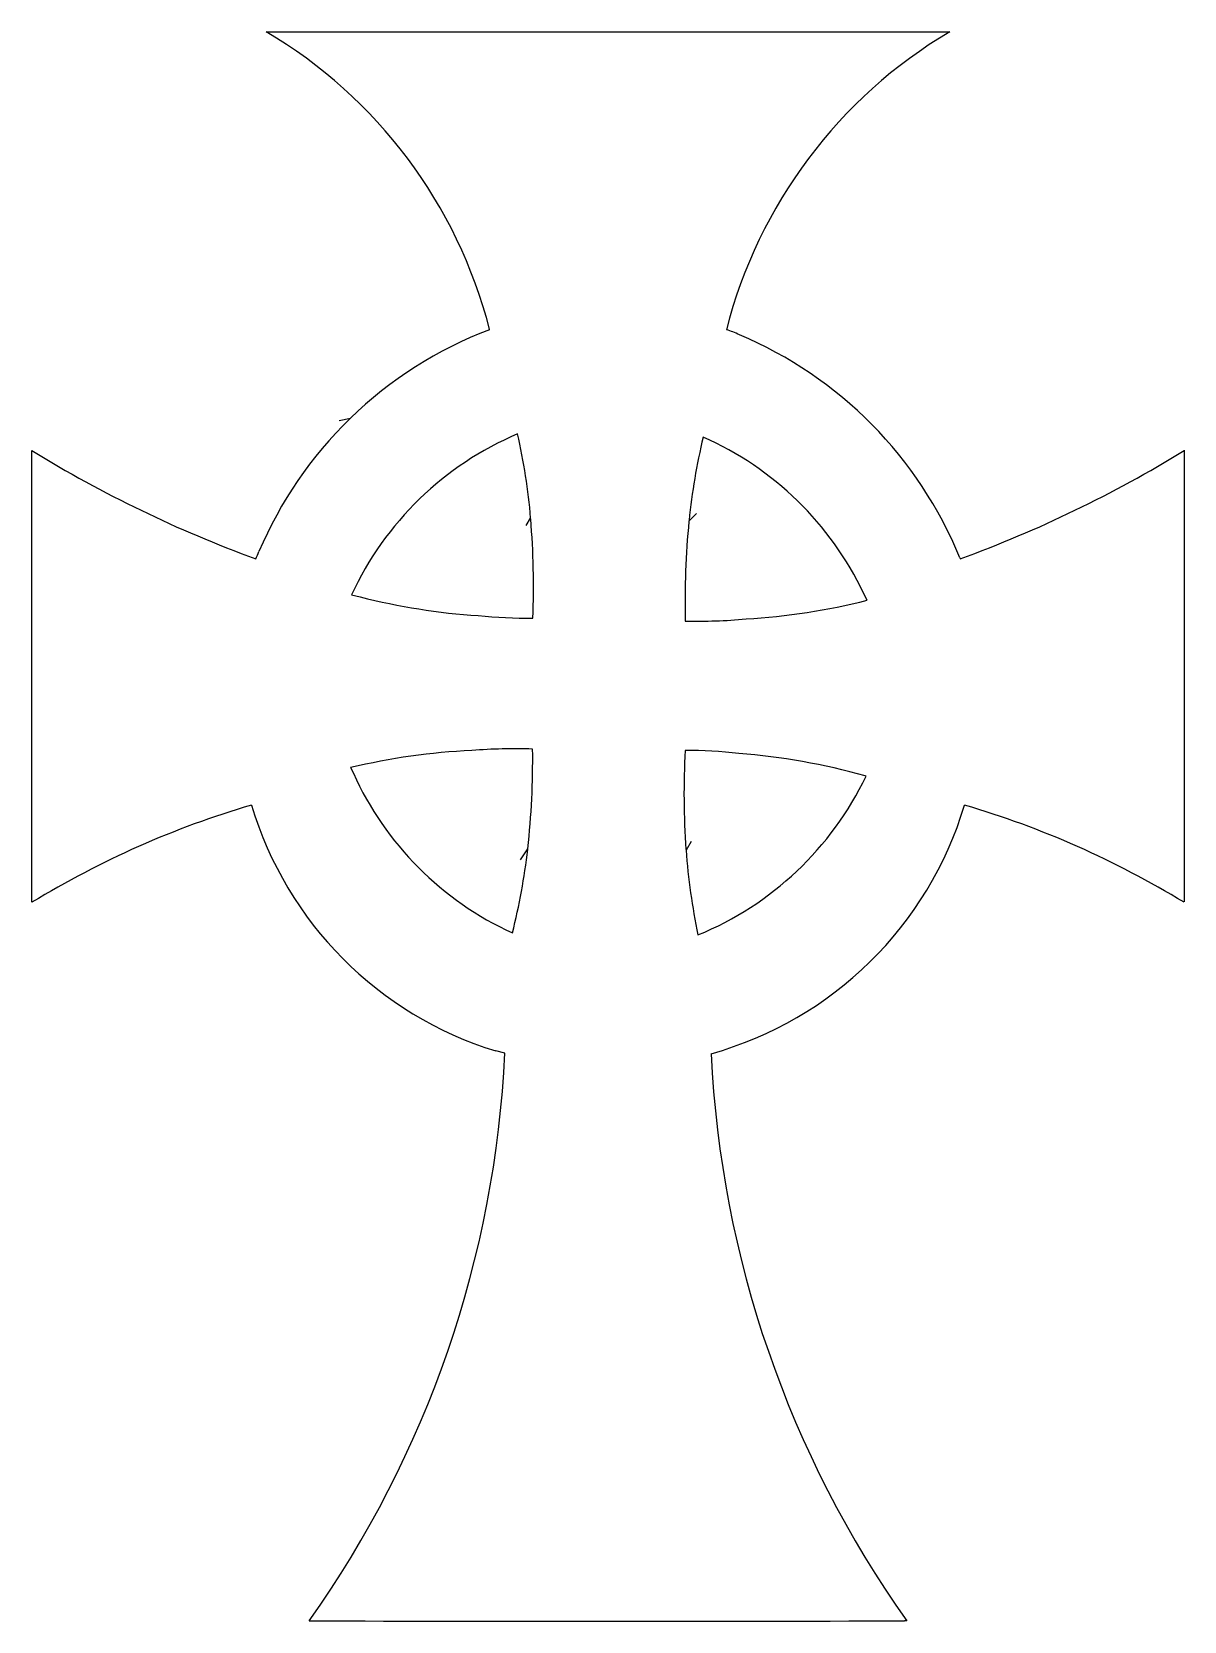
# Model space of a CAD drawing. Extents: x 15.8 to 30, y 14.1 to 33.8.
import ezdxf

# ---------------------------------------------------------------- set-up
doc = ezdxf.new("R2010")
doc.units = 0
doc.linetypes.add('0', pattern=[0])
doc.layers.add('1', color=7, linetype='0')

msp = doc.modelspace()

# ---------------------------------------------------------------- linework, layer by layer
at = {"layer": '1'}
for p, q in [((18.647926, 33.77071), (22.747925, 33.77071)), ((22.747925, 33.77071), (22.992453, 33.77071)), ((22.992453, 33.77071), (27.092449, 33.77071)), ((21.407478, 30.090027), (21.406151, 30.097065)), ((19.548433, 28.967293), (19.687286, 28.994709)), ((15.751369, 28.384949), (15.7513, 28.59705)), ((15.751369, 23.20088), (15.751369, 28.384949)), ((21.858234, 27.671242), (21.914698, 27.759594)), ((23.96265, 27.820465), (23.870178, 27.724358)), ((19.700647, 26.811752), (19.80954, 26.788078)), ((26.071819, 26.746906), (26.028419, 26.832928)), ((19.689461, 24.678658), (19.723913, 24.609383)), ((26.058308, 24.573599), (26.048805, 24.576754)), ((23.896055, 23.765427), (23.834381, 23.657343)), ((21.788738, 23.537403), (21.879021, 23.677219)), ((15.752836, 23.014946), (15.751369, 23.20088)), ((21.596607, 21.148773), (21.482523, 21.177631)), ((26.561371, 14.135869), (26.533033, 14.135896))]:
    msp.add_line(p, q, dxfattribs=at)
for centre, radius, start, end in [((15.582686, 28.597006), 6.013561, 14.444735, 59.354731), ((30.15555, 28.599369), 6.010437, 120.639204, 165.640117), ((23.182913, 25.403278), 5.011764, 110.747691, 134.225508), ((24.002275, 29.007784), 1.131619, 64.272703, 73.012256), ((22.525023, 25.359543), 5.065783, 22.147903, 67.133662), ((23.206953, 25.369761), 5.052566, 134.256281, 156.938506), ((23.30702, 25.146986), 3.972074, 113.016772, 155.221102), ((14.214052, 27.106966), 7.728251, 4.844228, 12.676079), ((31.548132, 26.959064), 7.715977, 166.473463, 174.242084), ((22.439123, 25.131065), 3.972327, 25.367935, 66.136209), ((23.79159, 41.687614), 15.362589, -121.558449, -110.078554), ((21.948792, 41.687592), 15.362566, -69.921553, -58.441522), ((54807.601563, 10.757559), 54777.615393, 179.981335, 179.987174), ((12.058064, 26.929115), 9.891575, -2.333494, 4.764787), ((33.612827, 26.753355), 9.790917, 174.308398, -178.452453), ((18.054049, 27.521933), 0.532969, -29.594649, -18.939679), ((28.008352, 27.69714), 0.899568, -151.603845, -150.831514), ((21.802439, 34.626884), 8.088172, -104.264387, -93.789509), ((24.092106, 34.60236), 8.101075, -86.580399, -75.855), ((21.864634, 32.373337), 5.84747, -95.857404, -89.247428), ((23.955664, 33.357052), 6.869348, -91.085885, -84.824562), ((21.569805, 16.798424), 8.101468, 92.69572, 103.420691), ((21.722031, 18.040075), 6.871573, 88.191581, 94.45078), ((12.137346, 24.767887), 9.802539, -6.388173, 0.820308), ((33.7057, 24.363598), 9.896577, 176.943813, -175.958997), ((23.82799, 19.113794), 5.777443, 83.470003, 90.047513), ((23.844181, 16.683386), 8.195464, 74.394905, 85.515215), ((23.342035, 26.248201), 3.971969, -155.631973, -114.585497), ((22.469461, 26.291931), 3.979005, -67.656664, -25.585004), ((21.730227, 13.185593), 11.504146, 106.48948, 121.304464), ((22.819014, 25.52244), 4.54572, -163.305456, -107.098226), ((22.919691, 25.523438), 4.547606, -74.382871, -16.70053), ((24.010098, 13.185452), 11.504296, 58.695674, 73.510468), ((14.202312, 24.53709), 7.724688, -14.244696, -6.456821), ((31.545179, 24.213362), 7.730819, -175.875586, -168.04262), ((8.396339, 21.776203), 13.215171, -35.320438, -2.721312), ((37.344761, 21.776592), 13.215981, -177.255223, -144.679978), ((22.849926, 1693.003174), 1678.871318, -90.125277, -89.874302)]:
    msp.add_arc(centre, radius, start, end, dxfattribs=at)

doc.saveas('drawing.dxf')
